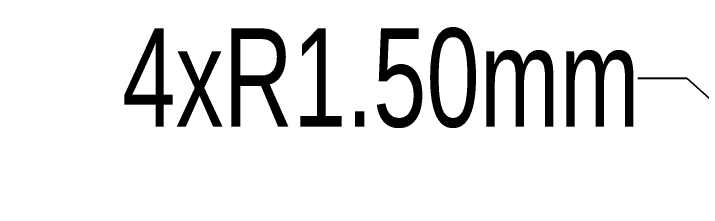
# Model space of a CAD drawing. Header units: inches. Extents: x -36 to 110, y 0 to 119.
# Drawn here: x -36.49 to -1.48, y 94.91 to 104.75 of the extents above; entities that cross this region are included whole.
import ezdxf

# ---------------------------------------------------------------- set-up
doc = ezdxf.new("R2010")
doc.units = ezdxf.units.IN
doc.header["$MEASUREMENT"] = 0
doc.styles.get("Standard").update_dxf_attribs({"font": 'arial.ttf', "width": 0.7, "height": 5})
doc.dimstyles.get("Standard").update_dxf_attribs({"dimtxt": 5, "dimasz": 2.5, "dimexe": 2, "dimexo": 0.0625, "dimgap": 0.09, "dimtad": 0, "dimtoh": 1, "dimzin": 0, "dimdsep": 46, "dimtxsty": 'Standard', "dimcen": 0.09, "dimclre": 3, "dimclrt": 3, "dimadec": 0, "dimazin": 1, "dimtfac": 1, "dimtofl": 0, "dimtmove": 0, "dimatfit": 3, "dimfxl": 1, "dimtfillclr": 3, "dimtolj": 1, "dimtzin": 0, "dimarcsym": 0})

# ---------------------------------------------------------------- blocks, each defined once
blk = doc.blocks.new('*D5')
at = {"color": 0, "lineweight": -2, "transparency": 16777216}
for p, q in [((-4.712, 101.465), (-2.212, 101.465)), ((-2.212, 101.465), (2.022, 97.67))]:
    blk.add_line(p, q, dxfattribs=at)
at = {"color": 3, "lineweight": -2, "transparency": 16777216}
for p, q in [((4.91, 95), (5.09, 95)), ((5, 94.91), (5, 95.09))]:
    blk.add_line(p, q, dxfattribs=at)
at = {"color": 0, "transparency": 16777216}
blk.add_solid([(2.3, 97.98), (1.743, 97.36), (3.883, 96.001)], dxfattribs=at)
at = {"layer": 'Defpoints', "color": 0, "transparency": 16777216}
for p in [(3.883, 96.001), (5, 95)]:
    blk.add_point(p, dxfattribs=at)
at = {"color": 3, "transparency": 16777216, "insert": (-17.792, 101.465), "char_height": 5, "attachment_point": 5}
blk.add_mtext('\\A1;4xR1.50mm', dxfattribs=at)

msp = doc.modelspace()

# ---------------------------------------------------------------- dimensions: what is measured, and where the dimension line sits
dim = msp.add_radius_dim(center=(5, 95), mpoint=(3.883, 96.001), text='4x<>', dimstyle='Standard', override={"dimpost": 'mm'})
dim.commit()
dim.dimension.update_dxf_attribs({"geometry": '*D5', "text_midpoint": (-17.792, 101.465), "dimtype": 164})

doc.saveas('drawing.dxf')
